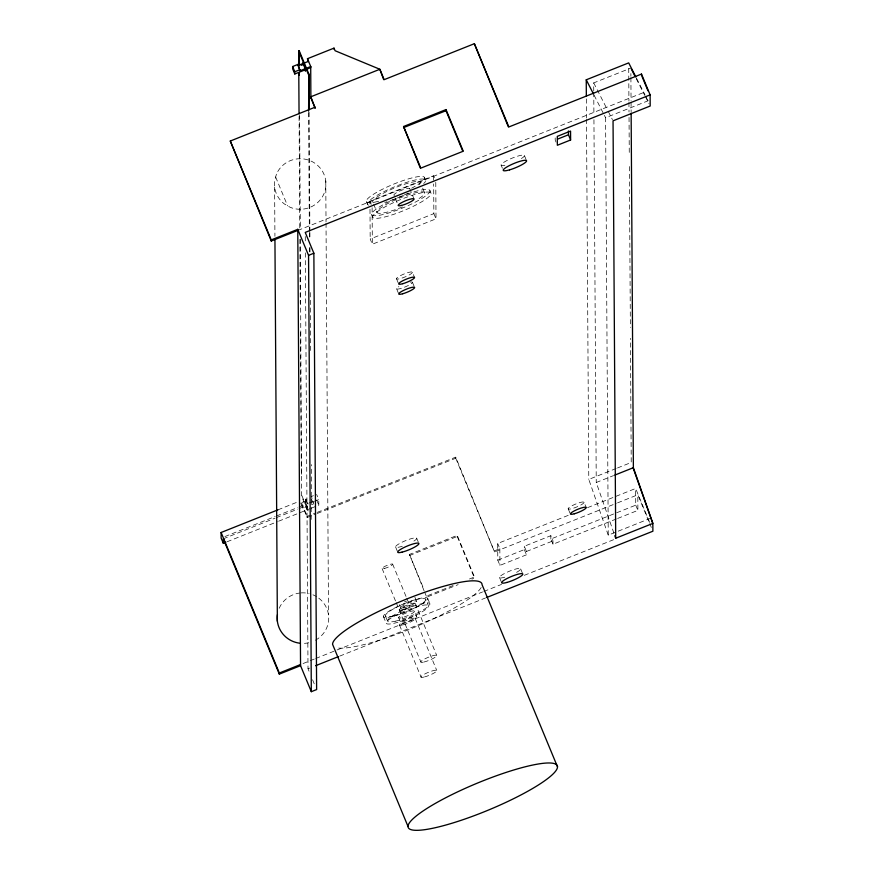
<?xml version="1.0" encoding="UTF-8"?>
<svg xmlns="http://www.w3.org/2000/svg" width="874" height="874" viewBox="0 0 874 874"><rect width="100%" height="100%" fill="white"/><g stroke="black" fill="none" stroke-linecap="round" stroke-linejoin="round"><path stroke-width="0.66" stroke-dasharray="4.37 3.28" d="M593.752 91.082L593.708 82.899L630.842 68.085M369.964 203.882L369.942 201.184L433.613 175.794L434.913 178.919M297.783 230.441L645.438 91.803M650.682 518.227L608.238 535.15L605.584 117.739L648.038 100.816L648.016 98.314M435.776 182.349L436.017 218.839L372.346 244.228L370.183 239.028L433.854 213.638L433.668 183.901M300.383 239.115L301.475 496.017L308.118 512.044M277.965 509.826L298.176 501.763M313.438 495.678L311.308 496.53L313.471 501.731L313.482 503.959L308.762 505.838M306.064 499.021L305.561 504.68L306.064 499.021L308.129 504.014M301.891 502.517L307.79 500.168M224.913 536.56L275.179 516.512M276.435 516.01L297.805 507.499M299.061 506.996L307.856 503.49M309.112 502.987L314.137 500.977M314.531 501.305L318.77 499.622L316.617 494.411M223.274 538.81L275.07 518.162M276.337 517.659L297.805 509.094M299.072 508.592L302.863 507.073L307.178 517.484L315.984 513.967M300.711 502.987L302.874 508.187L307.582 506.308M227.076 541.76L277.342 521.723M278.598 521.221L310.008 508.69M311.264 508.187L318.813 505.183L318.77 499.622M307.178 517.484L307.167 516.37L315.984 512.863M317.24 512.361L455.736 457.135L494.542 551.92L616.279 503.369M317.251 513.464L455.736 458.238L455.736 457.135M311.177 519.44L311.363 464.607M608.238 535.15L588.781 479.411L616.246 468.453M617.492 467.961L631.225 462.477L630.438 338.369M424.108 590.846L409.469 554.411L457.222 535.369L474.473 576.993L474.473 578.107L471.96 579.112M409.48 555.514L457.233 536.472L457.222 535.369M613.93 533.173L596.243 482.503L613.57 475.587M616.356 518.959L553.002 544.229L552.98 540.886L550.828 535.686L524.302 546.261L526.454 551.472L526.476 554.804L499.95 565.391L497.787 560.179L497.688 543.486L569.826 514.72M587.546 507.652L635.638 488.479L649.688 522.39M494.531 550.806L499.841 548.686L497.688 543.486M617.547 502.867L637.801 494.793L649.251 522.423M497.787 560.179L524.324 549.604L524.302 546.261M553.002 544.229L550.849 539.029L635.737 505.172L635.638 488.479M526.454 551.472L552.98 540.886M617.623 518.457L637.9 510.372L637.801 494.793M453.103 585.514L426.72 596.035L426.72 597.15L458.14 584.63M469.447 579.003L474.473 576.993M303.07 663.541L314.443 658.996M315.711 658.493L482.59 591.949M483.846 591.447L501.545 584.389M524.302 575.321L614.061 539.52M309.025 671.199L308.009 668.752L311.81 667.233M339.702 656.112L485.518 597.958M636.545 78.289L645.012 94.884M645.613 96.074L648.901 102.892M636.283 78.758L644.75 95.353M645.351 96.533L648.978 103.645M593.708 82.899L607.605 110.157M608.217 111.348L612.445 119.64M594.101 95.222L603.77 114.188M604.382 115.368L605.584 117.739M556.061 142.145L555.198 140.069L555.165 134.978M524.433 155.572L526.585 160.783M501.108 165.088L502.408 168.212M649.764 523.679L651.327 527.448M635.737 505.172L637.9 510.372M584.094 502.375A8.587 1.551 -22.5 0 1 572.164 508.581A8.587 1.551 -22.5 0 1 572.142 505.685A8.587 1.551 -22.5 0 1 584.094 502.375L586.246 507.576M568.176 508.723L569.903 512.885M424.535 177.553L425.616 180.164M429.932 190.565A31.497 5.681 -22.5 0 1 387.936 213.212A31.497 5.681 -22.5 0 1 384.56 203.959A31.497 5.681 -22.5 0 1 429.932 190.565L431.002 193.165A31.497 5.681 -22.5 0 1 389.017 215.823A31.497 5.681 -22.5 0 1 385.642 206.559A31.497 5.681 -22.5 0 1 431.002 193.165M433.854 213.638L436.017 218.839M422.666 188.139L424.589 192.772M409.655 188.423L413.97 198.835M395.387 198.693L397.309 203.325M412.408 272.295A8.587 1.551 -22.5 0 1 400.653 278.489A8.587 1.551 -22.5 0 1 400.303 275.725A8.587 1.551 -22.5 0 1 412.408 272.295L414.571 277.495M524.324 549.604L526.476 554.804M412.473 282.346L414.637 287.546M373.679 204.298L377.033 212.393M369.942 201.184L371.242 204.308M520.686 568.952L522.838 574.152M366.304 201.577L367.386 204.188M371.69 214.589L372.772 217.189M396.501 278.719L398.653 283.919M396.556 288.693L398.719 293.893M455.736 458.238L494.542 551.92M499.458 577.408L501.61 582.619M457.233 536.472L474.473 578.107M275.649 177.007L287.579 205.816M416.647 538.133L418.362 542.295M409.469 554.411L424.108 589.731M427.692 598.373L429.844 603.573M424.633 592.102L426.72 597.15M425.835 599.531A22.91 4.141 -22.5 0 1 394.032 616.083A22.91 4.141 -22.5 0 1 393.977 608.37A22.91 4.141 -22.5 0 1 425.835 599.531L428.533 606.043A22.91 4.141 -22.5 0 1 396.72 622.594A22.91 4.141 -22.5 0 1 396.676 614.881A22.91 4.141 -22.5 0 1 428.533 606.043M395.66 547.157L397.386 551.319M414.899 597.281L416.625 601.443A8.587 1.551 -22.5 0 1 404.695 607.649A8.587 1.551 -22.5 0 1 404.673 604.753A8.587 1.551 -22.5 0 1 416.625 601.443M415.15 603.344L436.705 655.391M414.56 611.265A8.587 1.551 -22.5 0 1 402.641 617.47A8.587 1.551 -22.5 0 1 402.619 614.575A8.587 1.551 -22.5 0 1 414.56 611.265L416.723 616.465A8.587 1.551 -22.5 0 1 404.793 622.681A8.587 1.551 -22.5 0 1 404.771 619.786A8.587 1.551 -22.5 0 1 416.723 616.465M392.623 564.112L406.213 596.909M406.727 598.177L409.862 605.748M415.161 618.3L436.716 670.347M399.418 604.666L400.707 607.791M382.124 568.613L395.704 601.421M396.228 602.678L420.929 662.121M398.642 617.612L400.805 622.812M399.549 625.172L421.104 677.219M385.423 616.039L387.586 621.239M383.391 616.465L386.089 622.965M316.65 499.983L318.813 505.183M311.33 498.759L313.482 503.959M305.529 499.229L308.118 505.478M306.097 504.473L308.686 510.722M302.011 495.809L308.151 510.929M301.694 503.162L307.167 516.37M312.575 679.764L314.596 684.67M630.886 73.547L630.897 76.267M630.908 77.633L631.05 100.816M631.061 102.182L631.126 111.73M628.723 68.336L628.93 101.067M628.941 102.433L629.007 111.981M629.04 117.433L629.28 155.627M629.346 166.53L630.373 327.466M593.763 92.447L593.905 114.265M593.938 119.716L596.243 482.503M586.367 98.904L586.487 118.001M586.498 119.356L588.781 479.411M550.828 535.686L550.849 539.029M499.841 548.686L499.95 565.391M433.613 175.794L433.657 182.546M372.106 207.739L372.346 244.228M369.997 209.29L370.183 239.028M325.762 180.863L326.024 221.821M326.024 223.187L328.515 614.979M309.123 112.331L309.877 231.129M309.888 232.495L309.931 239.323M309.986 247.506L310.019 252.968M310.27 292.572L310.652 352.648M308.598 112.549L309.352 231.337M309.363 232.703L309.407 239.531M309.451 247.724L309.483 251.821M305.266 236.504L305.31 243.322M305.365 252.87L308.009 668.752M302.863 507.073L302.874 508.187M299.596 114.855L300.317 229.556M299.072 116.439L299.793 229.764M299.848 239.323L300.252 303.497M300.438 332.175L301.344 475.543M274.611 187.134L274.928 236.286M481.148 587.525A80.67 14.563 -22.5 0 1 412.932 627.936A80.67 14.563 -22.5 0 1 336.053 647.645M410.135 282.094A8.587 1.551 -22.5 0 1 410.157 284.454A8.587 1.551 -22.5 0 1 398.905 288.944A8.587 1.551 -22.5 0 1 398.883 286.585M504.899 165.284A12.597 2.272 -22.5 0 1 504.156 162.116A12.597 2.272 -22.5 0 1 520.642 155.386A12.597 2.272 -22.5 0 1 521.385 158.555M318.77 598.155A25.772 25.28 -0.4 0 1 312.641 641.527M308.784 642.729A25.772 25.28 -0.4 0 1 302.087 643.373M279.199 608.282A25.772 25.28 -0.4 0 1 299.749 593.02M301.082 592.9A25.772 25.28 -0.4 0 1 309.123 593.566M312.968 594.823A25.772 25.28 -0.4 0 1 316.563 596.647M406.519 601.083A8.587 1.551 -22.5 0 1 404.465 601.847M368.872 205.161A31.497 5.681 -22.5 0 1 397.102 185.791A31.497 5.681 -22.5 0 1 423.704 183.551M408.278 193.088A31.497 5.681 -22.5 0 1 384.768 202.462M373.941 202.779A25.717 4.643 -22.5 0 1 398.031 186.566A25.717 4.643 -22.5 0 1 417.881 185.856M504.779 577.222A11.449 2.065 -22.5 0 1 501.927 574.994A11.449 2.065 -22.5 0 1 518.195 568.504A11.449 2.065 -22.5 0 1 515.387 572.994M394.556 195.405A8.587 1.551 -22.5 0 1 400.5 190.696A8.587 1.551 -22.5 0 1 409.72 188.828M402.28 546.261A11.449 2.065 -22.5 0 1 397.091 545.092A11.449 2.065 -22.5 0 1 413.162 538.176A11.449 2.065 -22.5 0 1 412.779 541.749M402.401 206.952A25.717 4.643 -22.5 0 1 377.655 210.623A25.717 4.643 -22.5 0 1 413.151 193.373A25.717 4.643 -22.5 0 1 416.548 200.07M378.606 201.282A31.497 5.681 -22.5 0 1 373.799 194.061A31.497 5.681 -22.5 0 1 417.499 176.756A31.497 5.681 -22.5 0 1 411.665 188.194M276.446 174.177L274.654 180.536A25.772 25.28 -0.4 0 0 284.356 203.959L290.168 207.291A25.772 25.28 -0.4 0 0 323.926 193.831A25.772 25.28 -0.4 0 0 310.215 160.707A25.772 25.28 -0.4 0 0 276.446 174.177M423.988 662.011A8.587 1.551 -22.5 0 0 436.716 655.817A8.587 1.551 -22.5 0 0 425.747 658.428A8.587 1.551 -22.5 0 0 423.988 662.011M402.433 609.965A8.587 1.551 -22.5 0 0 415.15 603.781A8.587 1.551 -22.5 0 0 404.192 606.392A8.587 1.551 -22.5 0 0 402.433 609.965M402.936 624.888A8.587 1.551 -22.5 0 0 415.303 618.683A8.587 1.551 -22.5 0 0 403.832 621.643A8.587 1.551 -22.5 0 0 402.936 624.888M401.439 610.161A5.725 1.038 -22.5 0 0 409.884 606.032A5.725 1.038 -22.5 0 0 402.521 607.812A5.725 1.038 -22.5 0 0 401.439 610.161M384.199 568.526A5.725 1.038 -22.5 0 0 392.644 564.396A5.725 1.038 -22.5 0 0 385.281 566.177A5.725 1.038 -22.5 0 0 384.199 568.526M393.016 616.039A22.91 4.141 -22.5 0 0 427.484 599.619A22.91 4.141 -22.5 0 0 399.189 605.955A22.91 4.141 -22.5 0 0 393.016 616.039M424.491 676.935A8.587 1.551 -22.5 0 0 436.858 670.719A8.587 1.551 -22.5 0 0 425.387 673.679A8.587 1.551 -22.5 0 0 424.491 676.935M395.168 621.239A22.91 4.141 -22.5 0 0 429.637 604.819A22.91 4.141 -22.5 0 0 401.341 611.166A22.91 4.141 -22.5 0 0 395.168 621.239"/><path stroke-width="1.31" d="M298.755 65.911L299.181 50.681L308.883 74.104L309.112 109.6M308.194 61.551L307.473 58.711L333.999 48.125L335.081 50.725L379.851 69.264L384.156 79.665L474.363 43.7L508.854 126.97L641.494 74.072L650.125 94.884L650.19 106.016L613.045 120.831L615.7 538.242L652.834 523.428L633.377 467.688L631.137 113.096M383.686 79.621L379.851 69.264L310.871 96.763L315.186 108.289L310.882 97.877L310.707 66.511L310.718 67.626L294.8 73.973L292.637 68.773L292.626 66.544L297.936 64.425L300.099 70.75L310.707 66.511L307.473 58.711M308.555 61.311L297.936 65.539L297.936 64.425M301.213 65.353L303.66 64.37M294.8 73.973L294.778 71.744L300.088 69.636M308.588 111.184L308.883 74.104M297.783 230.441L271.257 241.016L230.288 141.031L315.186 107.174M403.559 126.511L446.013 109.578L463.253 151.213L420.809 168.136L403.559 126.511L420.296 167.994M403.57 127.615L446.013 110.692L446.013 109.578M586.345 96.173L586.246 79.807L628.69 62.884L635.944 77.109M271.257 241.016L271.246 239.902L297.772 229.327L308.555 255.35L311.319 691.684L316.628 689.564L313.864 253.231L305.234 232.418L650.125 94.884M557.612 139.108L568.461 134.782L568.439 130.958M570.613 139.982L557.35 145.27L557.295 136.366L570.558 131.078L570.613 139.982L568.461 134.782M308.555 255.35L313.864 253.231M225.82 542.262L223.307 543.267L221.144 538.067L221.111 532.495L277.965 509.826M614.815 475.095L633.377 467.688M297.772 229.327L300.547 665.66L279.319 674.127L279.319 673.013L300.536 664.546M315.612 665.715L338.435 656.614M486.785 597.455L652.889 531.217L652.834 523.428L632.995 467.546M631.454 69.275L634.469 75.197M586.246 79.807L593.501 94.031M641.997 76.388L647.973 90.798M508.34 126.817L474.363 43.7M446.013 110.692L462.739 151.06M298.657 50.9L308.358 74.312M305.878 68.937L303.289 62.688L302.765 62.895L305.354 69.144L305.365 71.264M298.373 66.577L300.099 70.75M292.626 66.544L294.778 71.744M557.503 766.848A80.67 14.563 -22.5 0 0 445.303 797.973A80.67 14.563 -22.5 0 0 445.478 825.132A80.67 14.563 -22.5 0 0 557.503 766.848L482.055 584.695A80.67 14.563 -22.5 0 0 407.208 598.821A80.67 14.563 -22.5 0 0 332.568 644.302L408.016 826.454M230.288 141.031L271.246 239.902M300.547 665.66L311.319 691.684M221.111 532.495L279.319 673.013M279.319 674.127L223.274 538.81L223.307 543.267M614.815 535.707L615.7 538.242M641.494 74.072L641.505 75.186M333.999 48.125L334.01 49.239M310.871 96.763L310.882 97.877M299.181 50.681L299.279 65.703M299.323 72.531L299.345 75.262M298.788 72.739L299.05 113.707M274.939 239.017L277.364 621.25M299.4 643.155A25.772 25.28 -0.4 0 1 277.419 614.651M509.553 169.862A12.597 2.272 -22.5 0 0 526.585 160.783A12.597 2.272 -22.5 0 0 508.635 165.973A12.597 2.272 -22.5 0 0 509.553 169.862M402.706 293.762A8.587 1.551 -22.5 0 0 414.637 287.546A8.587 1.551 -22.5 0 0 402.685 290.867A8.587 1.551 -22.5 0 0 402.706 293.762M506.931 582.434A11.449 2.065 -22.5 0 0 522.838 574.152A11.449 2.065 -22.5 0 0 506.909 578.577A11.449 2.065 -22.5 0 0 506.931 582.434M574.316 513.781A8.587 1.551 -22.5 0 0 586.246 507.576A8.587 1.551 -22.5 0 0 574.294 510.897A8.587 1.551 -22.5 0 0 574.316 513.781M402.018 552.149A11.449 2.065 -22.5 0 0 418.854 543.89A11.449 2.065 -22.5 0 0 404.05 547.495A11.449 2.065 -22.5 0 0 402.018 552.149M401.483 205.445A8.587 1.551 -22.5 0 0 414.036 199.239A8.587 1.551 -22.5 0 0 402.827 202.025A8.587 1.551 -22.5 0 0 401.483 205.445M402.805 283.689A8.587 1.551 -22.5 0 0 414.571 277.495A8.587 1.551 -22.5 0 0 402.466 280.925A8.587 1.551 -22.5 0 0 402.805 283.689"/></g></svg>
